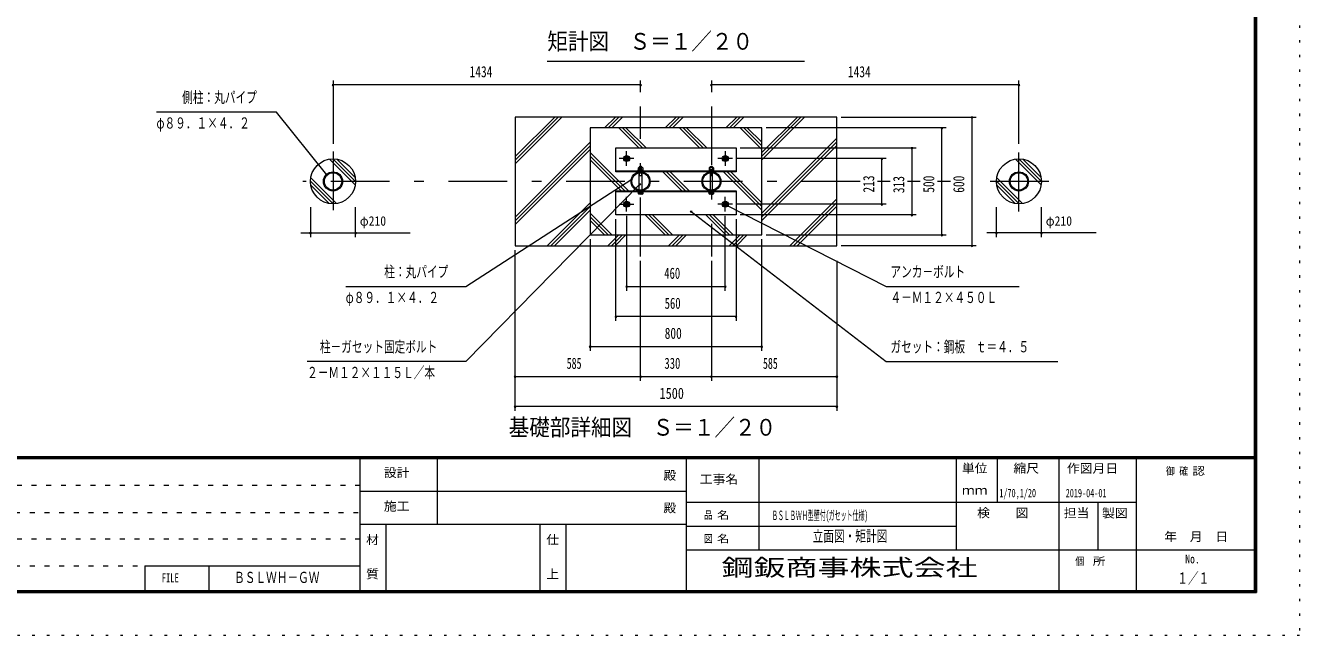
# Model space of a CAD drawing. Units: millimetres, scale not verified, with parts at other scales. Extents: x -34085 to 34091, y -14700 to 14700.
# Drawn here: x 13301 to 34091, y -14700 to -4742 of the extents above; entities that cross this region are included whole.
import ezdxf
from ezdxf.enums import TextEntityAlignment as Align

# ---------------------------------------------------------------- set-up
doc = ezdxf.new("R2010")
doc.units = ezdxf.units.MM
doc.header["$LTSCALE"] = 80
for name, pattern in [('USER1', [3, 1, -2]), ('USER3', [24, 12, -5, 2, -5]), ('USER4', [3, 0.5, -2.5])]:
    doc.linetypes.add(name, pattern=pattern)
doc.layers.add('0-1_0-F1TEXT', color=7, linetype='Continuous')
doc.layers.add('0-E_2-5DIM', color=7, linetype='Continuous')
for name, color, linetype, lineweight in [('0-6_2-02BOLD', 7, 'Continuous', 18), ('0-8_2-22CENTER', 3, 'USER3', 18), ('0-9_2-42THIN', 4, 'Continuous', 18), ('0-A_2-52DIM', 3, 'Continuous', 18), ('0-B_2-62HATCH', 2, 'Continuous', 18), ('0-C_F-F1PAPER', 5, 'Continuous', 18), ('0-D_F-E_J_ADD', 5, 'USER4', 18)]:
    doc.layers.add(name, color=color, linetype=linetype, lineweight=lineweight)
doc.styles.add('ＭＳ ゴシック', font='')
doc.styles.get('ＭＳ ゴシック').set_extended_font_data('MS Gothic')

msp = doc.modelspace()

# ---------------------------------------------------------------- linework, layer by layer
at = {"layer": '0-6_2-02BOLD'}
for p, q in [((23359.85, -7052.14), (23317.85, -7052.14)), ((23321.67, -7065.21), (23321.67, -7097.05)), ((23356.02, -7097.05), (23356.02, -7065.21)), ((24472.85, -7062.05), (24472.85, -7052.14)), ((24476.67, -7097.05), (24476.67, -7065.21)), ((24511.02, -7097.05), (24511.02, -7065.21)), ((24528.2, -7065.21), (24528.2, -7097.05)), ((22936.35, -7115.6), (24896.36, -7115.6)), ((23317.85, -7426.75), (23317.85, -7147.44)), ((23359.85, -7198.09), (23317.85, -7198.09)), ((23328.35, -7107.54), (23338.85, -7097.05)), ((23338.85, -7107.54), (23349.35, -7097.05)), ((23359.85, -7147.44), (23359.85, -7426.75)), ((23376.47, -7097.05), (23376.47, -7107.54)), ((23380.85, -7107.54), (23380.85, -7115.6)), ((24451.85, -7107.54), (24451.85, -7115.6)), ((24456.23, -7097.05), (24456.23, -7107.54)), ((24472.85, -7147.44), (24472.85, -7426.75)), ((24514.86, -7198.09), (24472.85, -7198.09)), ((24483.35, -7107.54), (24493.85, -7097.05)), ((24493.85, -7107.54), (24504.35, -7097.05)), ((24514.86, -7426.75), (24514.86, -7147.44)), ((24896.36, -7458.6), (22936.35, -7458.6)), ((23296.85, -7466.65), (23296.85, -7458.6)), ((23321.67, -7466.65), (23321.67, -7491.48)), ((23356.02, -7491.48), (23356.02, -7466.65)), ((23373.2, -7466.65), (23373.2, -7491.48)), ((24451.85, -7466.65), (24451.85, -7458.6)), ((24476.67, -7466.65), (24476.67, -7491.48)), ((24511.02, -7466.65), (24511.02, -7491.48))]:
    msp.add_line(p, q, dxfattribs=at)
for points in [[(21291.36, -8337.1), (26541.35, -8337.1), (26541.35, -6237.1), (21291.36, -6237.1)], [(22516.35, -8162.1), (25316.35, -8162.1), (25316.35, -6412.1), (22516.35, -6412.1)], [(22936.35, -7131.35), (22936.35, -6739.35), (24896.36, -6739.35), (24896.36, -7131.35)], [(23128.53, -6944.1), (23094.17, -6944.1), (23077, -6914.35), (23094.17, -6884.6), (23128.53, -6884.6), (23145.7, -6914.35)], [(24738.53, -6944.1), (24755.7, -6914.35), (24738.53, -6884.6), (24704.17, -6884.6), (24687, -6914.35), (24704.17, -6944.1)], [(24896.36, -7834.85), (22936.35, -7834.85), (22936.35, -7442.85), (24896.36, -7442.85)], [(23128.53, -7630.1), (23145.7, -7659.85), (23128.53, -7689.6), (23094.17, -7689.6), (23077, -7659.85), (23094.17, -7630.1)], [(24704.17, -7689.6), (24738.53, -7689.6), (24755.7, -7659.85), (24738.53, -7630.1), (24704.17, -7630.1), (24687, -7659.85)]]:
    msp.add_lwpolyline(points, close=True, dxfattribs=at)
for points in [[(23304.5, -7097.05), (23304.5, -7065.21), (23309.98, -7062.05), (23367.72, -7062.05), (23373.2, -7065.21), (23373.2, -7097.05)], [(23359.85, -7062.05), (23359.85, -7052.14), (23352.85, -7045.14), (23324.85, -7045.14), (23317.85, -7052.14), (23317.85, -7062.05)], [(24528.2, -7065.21), (24522.72, -7062.05), (24464.98, -7062.05), (24459.5, -7065.21), (24459.5, -7097.05)], [(24514.86, -7062.05), (24514.86, -7052.14), (24472.85, -7052.14), (24479.85, -7045.14), (24507.85, -7045.14), (24514.86, -7052.14)], [(23380.85, -7107.54), (23296.85, -7107.54), (23296.85, -7115.6)], [(23301.23, -7107.54), (23301.23, -7097.05), (23376.47, -7097.05)], [(24451.85, -7107.54), (24535.84, -7107.54), (24535.84, -7115.6)], [(24531.47, -7107.54), (24531.47, -7097.05), (24456.23, -7097.05)], [(23296.85, -7466.65), (23380.85, -7466.65), (23380.85, -7458.6)], [(23373.2, -7491.48), (23367.72, -7494.65), (23309.98, -7494.65), (23304.5, -7491.48), (23304.5, -7466.65)], [(24451.85, -7466.65), (24535.84, -7466.65), (24535.84, -7458.6)], [(24464.98, -7494.65), (24459.5, -7491.48), (24459.5, -7466.65)], [(24528.2, -7466.65), (24528.2, -7491.48), (24522.72, -7494.65), (24464.98, -7494.65)]]:
    msp.add_lwpolyline(points, dxfattribs=at)
for centre, radius in [((18319.85, -7287.1), 367.5), ((23111.35, -6914.35), 49), ((23111.35, -6914.35), 37.62), ((23111.35, -6914.35), 28.88), ((23111.35, -6914.35), 21), ((24721.35, -6914.35), 49), ((24721.35, -6914.35), 37.62), ((24721.35, -6914.35), 28.88), ((24721.35, -6914.35), 21), ((29512.85, -7287.1), 367.5), ((18319.85, -7287.1), 155.93), ((18319.85, -7287.1), 141.22), ((23338.85, -7287.1), 155.93), ((23338.85, -7287.1), 141.22), ((24493.85, -7287.1), 155.93), ((24493.85, -7287.1), 141.22), ((29512.85, -7287.1), 155.93), ((29512.85, -7287.1), 141.22), ((23111.35, -7659.85), 49), ((23111.35, -7659.85), 37.62), ((23111.35, -7659.85), 28.88), ((23111.35, -7659.85), 21), ((24721.35, -7659.85), 49), ((24721.35, -7659.85), 37.62), ((24721.35, -7659.85), 28.88), ((24721.35, -7659.85), 21)]:
    msp.add_circle(centre, radius, dxfattribs=at)
for centre, radius, start, end in [((23313.08, -7075.29), 13.24, 49.5701, 90), ((23338.85, -7110.27), 48.23, 69.13593, 110.86406), ((23364.62, -7075.29), 13.24, 90, 130.42989), ((24468.09, -7075.29), 13.24, 49.5701, 90), ((24493.85, -7110.27), 48.23, 69.13593, 110.86406), ((24519.62, -7075.29), 13.24, 90, 130.42989), ((23313.08, -7481.41), 13.24, 270, 310.42989), ((23338.85, -7446.42), 48.23, 249.13593, 290.86406), ((23364.62, -7481.41), 13.24, 229.5701, 270), ((24468.09, -7481.41), 13.24, 270, 310.42989), ((24493.85, -7446.42), 48.23, 249.13593, 290.86406), ((24519.62, -7481.41), 13.24, 229.5701, 270)]:
    msp.add_arc(centre, radius, start, end, dxfattribs=at)
at = {"layer": '0-8_2-22CENTER'}
for p, q in [((23338.85, -8512.1), (23338.85, -6062.09)), ((24493.85, -6062.1), (24493.85, -8512.1)), ((18319.85, -6797.1), (18319.85, -7777.1)), ((23111.35, -7033.85), (23111.35, -6794.84)), ((24721.35, -6794.84), (24721.35, -7033.85)), ((29512.85, -7777.1), (29512.85, -6797.1)), ((23230.85, -6914.35), (22991.84, -6914.35)), ((24840.86, -6914.35), (24601.85, -6914.35)), ((26922.78, -7287.1), (17829.85, -7287.1)), ((27410.75, -7287.1), (27206.35, -7287.1)), ((27898.72, -7287.1), (27696.35, -7287.1)), ((28393.98, -7287.1), (28186.35, -7287.1)), ((30002.85, -7287.1), (28676.35, -7287.1)), ((22991.84, -7659.85), (23230.85, -7659.85)), ((23111.35, -7779.35), (23111.35, -7540.34)), ((24840.86, -7659.85), (24601.85, -7659.85)), ((24721.35, -7779.35), (24721.35, -7540.34))]:
    msp.add_line(p, q, dxfattribs=at)
at = {"layer": '0-9_2-42THIN'}
for p, q in [((23323.1, -7062.05), (23323.1, -7046.89)), ((23354.6, -7046.89), (23354.6, -7062.05)), ((24478.1, -7062.05), (24478.1, -7046.89)), ((24509.6, -7046.89), (24509.6, -7062.05))]:
    msp.add_line(p, q, dxfattribs=at)
for points in [[(23317.85, -7207.18), (23323.1, -7198.09), (23323.1, -7146.75)], [(23354.6, -7146.75), (23354.6, -7198.09), (23359.85, -7207.18)], [(24478.1, -7146.75), (24478.1, -7198.09), (24472.85, -7207.18)], [(24514.86, -7207.18), (24509.6, -7198.09), (24509.6, -7146.75)]]:
    msp.add_lwpolyline(points, dxfattribs=at)
for centre in [(23111.35, -6914.35), (24721.35, -6914.35), (23111.35, -7659.85), (24721.35, -7659.85)]:
    msp.add_circle(centre, 15.75, dxfattribs=at)
at = {"layer": '0-A_2-52DIM'}
for p, q in [((21816.35, -5327.1), (26016.35, -5327.1)), ((18333.85, -5712.53), (18305.85, -5712.53)), ((18319.85, -5642.53), (18319.85, -6675.54)), ((23338.85, -5712.53), (18319.85, -5712.53)), ((23352.84, -5712.53), (23324.84, -5712.53)), ((23338.85, -5832.9), (23338.85, -5642.53)), ((24507.85, -5712.53), (24479.85, -5712.53)), ((24493.85, -5642.53), (24493.85, -5832.9)), ((29512.85, -5712.53), (24493.85, -5712.53)), ((29526.85, -5712.53), (29498.85, -5712.53)), ((29512.85, -6675.54), (29512.85, -5642.53)), ((28326.35, -6412.1), (25386.34, -6412.1)), ((26611.35, -6237.1), (28816.35, -6237.1)), ((28270.35, -6412.1), (28242.35, -6412.1)), ((28256.35, -8162.1), (28256.35, -6412.1)), ((28760.35, -6237.1), (28732.35, -6237.1)), ((28746.35, -6237.1), (28746.35, -8337.1)), ((24966.36, -6739.35), (27836.35, -6739.35)), ((27780.35, -6739.35), (27752.35, -6739.35)), ((27766.35, -6739.35), (27766.35, -7834.85)), ((27346.35, -6914.35), (24910.86, -6914.35)), ((27290.35, -6914.35), (27262.35, -6914.35)), ((27276.35, -7659.85), (27276.35, -6914.35)), ((18230.63, -7179.44), (18202.63, -7179.44)), ((23208.01, -7251.66), (23180.01, -7251.66)), ((23341.6, -7329.82), (23313.6, -7329.82)), ((24742.06, -7667.12), (24714.06, -7667.12)), ((24728.06, -7667.12), (27346.35, -9002.1)), ((27346.35, -7659.85), (24910.86, -7659.85)), ((27290.35, -7659.85), (27262.35, -7659.85)), ((17952.35, -7707.1), (17952.35, -8197.1)), ((18687.35, -8197.1), (18687.35, -7707.1)), ((23111.35, -7849.36), (23111.35, -9072.1)), ((24178.43, -7776.36), (24150.43, -7776.36)), ((24164.43, -7776.36), (27346.35, -10227.1)), ((24721.35, -9072.1), (24721.35, -7849.36)), ((27836.35, -7834.85), (24966.36, -7834.85)), ((27780.35, -7834.85), (27752.35, -7834.85)), ((29145.35, -8197.1), (29145.35, -7707.1)), ((29880.34, -8197.1), (29880.34, -7707.1)), ((22936.35, -9562.1), (22936.35, -7904.84)), ((24896.36, -7904.84), (24896.36, -9562.1)), ((17796.95, -8127.1), (19579.85, -8127.1)), ((17966.35, -8127.1), (17938.35, -8127.1)), ((18701.35, -8127.1), (18673.35, -8127.1)), ((22516.35, -8232.09), (22516.35, -10052.1)), ((25316.35, -10052.1), (25316.35, -8232.09)), ((25386.34, -8162.1), (28326.35, -8162.1)), ((28270.35, -8162.1), (28242.35, -8162.1)), ((30772.85, -8127.1), (28989.95, -8127.1)), ((29159.35, -8127.1), (29131.35, -8127.1)), ((29894.34, -8127.1), (29866.34, -8127.1)), ((21291.36, -11032.09), (21291.36, -8407.1)), ((28816.35, -8337.1), (26611.35, -8337.1)), ((28760.35, -8337.1), (28732.35, -8337.1)), ((23338.85, -10542.1), (23338.85, -8582.1)), ((24493.85, -8582.1), (24493.85, -10542.1)), ((26541.35, -8582.1), (26541.35, -11032.1)), ((23125.35, -9002.1), (23097.35, -9002.1)), ((23111.35, -9002.1), (24721.35, -9002.1)), ((24735.35, -9002.1), (24707.35, -9002.1)), ((27346.35, -9002.1), (29516.35, -9002.1)), ((22950.35, -9492.1), (22922.35, -9492.1)), ((24896.36, -9492.1), (22936.35, -9492.1)), ((24910.35, -9492.1), (24882.35, -9492.1)), ((22530.35, -9982.09), (22502.35, -9982.09)), ((22516.35, -9982.09), (25316.35, -9982.09)), ((25330.35, -9982.09), (25302.35, -9982.09)), ((27346.34, -10227.1), (30146.35, -10227.1)), ((21305.36, -10472.1), (21277.36, -10472.1)), ((21291.36, -10472.1), (26541.35, -10472.1)), ((23352.84, -10472.1), (23324.84, -10472.1)), ((24507.85, -10472.1), (24479.85, -10472.1)), ((26555.35, -10472.1), (26527.35, -10472.1)), ((21305.36, -10962.1), (21277.36, -10962.1)), ((26541.35, -10962.1), (21291.36, -10962.1)), ((26555.35, -10962.1), (26527.35, -10962.1))]:
    msp.add_line(p, q, dxfattribs=at)
for points in [[(18216.63, -7179.44), (17398.56, -6154.69), (15438.56, -6154.69)], [(18526.34, -9002.1), (20486.35, -9002.1), (23194.01, -7251.66)], [(23327.6, -7329.82), (20486.35, -10227.1), (17896.34, -10227.1)]]:
    msp.add_lwpolyline(points, dxfattribs=at)
for centre in [(18319.85, -5712.53), (23338.84, -5712.53), (24493.85, -5712.53), (29512.85, -5712.53), (28256.35, -6412.1), (28746.35, -6237.1), (27766.35, -6739.35), (27276.35, -6914.35), (18216.63, -7179.44), (23194.01, -7251.66), (23327.6, -7329.82), (24728.06, -7667.12), (27276.35, -7659.85), (24164.43, -7776.36), (27766.35, -7834.85), (17952.35, -8127.1), (18687.35, -8127.1), (28256.35, -8162.1), (29145.35, -8127.1), (29880.34, -8127.1), (28746.35, -8337.1), (23111.35, -9002.1), (24721.35, -9002.1), (22936.35, -9492.1), (24896.35, -9492.1), (22516.35, -9982.09), (25316.35, -9982.09), (21291.36, -10472.1), (23338.84, -10472.1), (24493.85, -10472.1), (26541.35, -10472.1), (21291.36, -10962.1), (26541.35, -10962.1)]:
    msp.add_arc(centre, 14, 180, 0, dxfattribs=at)
at = {"layer": '0-B_2-62HATCH'}
for p, q in [((22055.91, -6237.1), (21291.36, -7001.65)), ((21291.36, -6942.25), (21996.5, -6237.1)), ((21937.1, -6237.1), (21291.36, -6882.85)), ((22927.06, -6237.1), (22752.06, -6412.1)), ((22811.46, -6412.1), (22986.46, -6237.1)), ((23045.86, -6237.1), (22870.85, -6412.1)), ((22981.95, -6412.1), (23309.2, -6739.35)), ((23368.6, -6739.35), (23041.35, -6412.1)), ((23100.75, -6412.1), (23428, -6739.35)), ((23742, -6412.1), (23917, -6237.1)), ((23976.4, -6237.1), (23801.4, -6412.1)), ((23860.79, -6412.1), (24035.8, -6237.1)), ((24299.15, -6739.35), (23971.9, -6412.1)), ((24031.29, -6412.1), (24358.55, -6739.35)), ((24090.69, -6412.1), (24417.95, -6739.35)), ((24731.95, -6412.1), (24906.96, -6237.1)), ((24966.36, -6237.1), (24791.35, -6412.1)), ((24850.75, -6412.1), (25025.75, -6237.1)), ((24961.85, -6412.1), (25316.35, -6766.6)), ((25021.25, -6412.1), (25316.35, -6707.2)), ((25316.35, -6647.8), (25080.65, -6412.1)), ((25316.35, -6817.65), (25896.9, -6237.1)), ((25956.3, -6237.1), (25316.35, -6877.05)), ((25316.35, -6936.44), (26015.7, -6237.1)), ((21291.36, -7872.8), (22516.35, -6647.8)), ((26541.35, -6582.6), (25316.35, -7807.6)), ((26541.35, -6642), (25316.35, -7867)), ((22516.35, -6707.2), (21291.36, -7932.2)), ((21291.36, -7991.6), (22516.35, -6766.6)), ((22516.35, -6817.65), (23141.55, -7442.85)), ((25316.35, -7926.39), (26541.35, -6701.39)), ((18683.02, -7343.38), (18263.56, -6923.93)), ((18318.63, -6919.6), (18687.35, -7288.32)), ((18681.78, -7223.35), (18383.6, -6925.17)), ((23082.15, -7442.85), (22516.35, -6877.05)), ((22516.35, -6936.44), (23022.76, -7442.85)), ((29456.56, -6923.93), (29876.01, -7343.38)), ((29880.34, -7288.32), (29511.63, -6919.6)), ((29576.6, -6925.17), (29874.78, -7223.35)), ((17956.68, -7230.82), (18376.13, -7650.26)), ((23701.2, -7131.35), (24012.71, -7442.85)), ((24072.1, -7442.85), (23760.6, -7131.35)), ((23820, -7131.35), (24131.49, -7442.85)), ((25316.35, -7756.55), (24691.15, -7131.35)), ((24750.55, -7131.35), (25316.35, -7697.15)), ((25316.35, -7637.75), (24809.95, -7131.35)), ((29569.13, -7650.26), (29149.68, -7230.82)), ((18321.07, -7654.59), (17952.35, -7285.88)), ((17957.92, -7350.85), (18256.1, -7649.03)), ((29145.35, -7285.88), (29514.07, -7654.59)), ((29449.1, -7649.03), (29150.92, -7350.85)), ((22516.35, -7637.75), (21817, -8337.1)), ((25776.8, -8337.1), (26541.35, -7572.55)), ((26541.35, -7631.95), (25836.2, -8337.1)), ((25895.6, -8337.1), (26541.35, -7691.34)), ((21876.4, -8337.1), (22516.35, -7697.15)), ((22516.35, -7756.55), (21935.8, -8337.1)), ((22516.35, -7807.6), (22870.84, -8162.1)), ((22811.46, -8162.1), (22516.35, -7867)), ((23742, -8162.1), (23414.76, -7834.85)), ((23474.15, -7834.85), (23801.4, -8162.1)), ((23860.79, -8162.1), (23533.54, -7834.85)), ((24404.7, -7834.85), (24731.95, -8162.1)), ((24791.34, -8162.1), (24464.1, -7834.85)), ((24523.49, -7834.85), (24850.74, -8162.1)), ((22752.06, -8162.1), (22516.35, -7926.39)), ((22981.96, -8162.1), (22806.96, -8337.1)), ((22866.36, -8337.1), (23041.36, -8162.1)), ((23100.75, -8162.1), (22925.75, -8337.1)), ((23796.9, -8337.1), (23971.9, -8162.1)), ((24031.3, -8162.1), (23856.3, -8337.1)), ((24090.7, -8162.1), (23915.7, -8337.1)), ((24961.85, -8162.1), (24786.86, -8337.1)), ((24846.24, -8337.1), (25021.25, -8162.1)), ((25080.65, -8162.1), (24905.64, -8337.1))]:
    msp.add_line(p, q, dxfattribs=at)
at = {"layer": '0-C_F-F1PAPER'}
for p, q in [((33356.46, -11781), (-6753.54, -11781)), ((-6753.54, -11784.5), (33356.46, -11784.5)), ((33356.46, -11788), (-6753.54, -11788)), ((-6753.54, -11791.5), (33356.46, -11791.5)), ((33356.46, -11795), (-6753.54, -11795)), ((-6753.54, -11798.5), (33356.46, -11798.5)), ((33356.46, -11802), (-6753.54, -11802)), ((-6753.54, -11805.5), (33356.46, -11805.5)), ((33356.46, -11809), (-6753.54, -11809)), ((-6753.54, -11812.5), (33356.46, -11812.5)), ((33356.46, -11816), (-6753.54, -11816)), ((18761.47, -14000), (18761.47, -11816)), ((20021.47, -11816), (20021.47, -12880)), ((24081.47, -11816), (24081.47, -14000)), ((25271.47, -13300), (25271.47, -11816)), ((28491.47, -13300), (28491.47, -11816)), ((29156.47, -11816), (29156.47, -12530)), ((30171.47, -14000), (30171.47, -11816)), ((31431.47, -14000), (31431.47, -11816)), ((24081.47, -12348), (18761.47, -12348)), ((31431.47, -12530), (24081.47, -12530)), ((30801.46, -12530), (30801.46, -13300)), ((18761.47, -12880), (24081.47, -12880)), ((19181.46, -12880), (19181.46, -14000)), ((21701.46, -14000), (21701.46, -12880)), ((22121.46, -12880), (22121.46, -14000)), ((24081.47, -12915), (28491.47, -12915)), ((24081.47, -13300), (33391.46, -13300)), ((15250.27, -13563.2), (18761.47, -13563.2)), ((15250.27, -13563.2), (15250.27, -14000)), ((16300.27, -14000), (16300.27, -13563.2))]:
    msp.add_line(p, q, dxfattribs=at)
at = {"layer": '0-C_F-F1PAPER', "color": 6, "linetype": 'USER1'}
for p, q in [((18761.47, -12252.8), (-6788.54, -12252.8)), ((-6788.54, -12689.6), (18761.47, -12689.6)), ((18761.47, -13126.4), (-6788.54, -13126.4)), ((-6788.54, -13563.2), (15250.27, -13563.2))]:
    msp.add_line(p, q, dxfattribs=at)
at = {"layer": '0-C_F-F1PAPER'}
for points in [[(33391.46, -14000), (-6788.54, -14000), (-6788.54, 14140), (33391.46, 14140)], [(33387.96, -13996.5), (33387.96, 14136.5), (-6785.04, 14136.5), (-6785.04, -13996.5)], [(33384.46, -13993), (33384.46, 14133), (-6781.54, 14133), (-6781.54, -13993)], [(33380.96, -13989.5), (-6778.04, -13989.5), (-6778.04, 14129.5), (33380.96, 14129.5)], [(33377.46, -13986), (33377.46, 14126), (-6774.54, 14126), (-6774.54, -13986)], [(33373.96, -13982.5), (-6771.04, -13982.5), (-6771.04, 14122.5), (33373.96, 14122.5)], [(33370.46, -13979), (33370.46, 14119), (-6767.54, 14119), (-6767.54, -13979)], [(33366.96, -13975.5), (-6764.04, -13975.5), (-6764.04, 14115.5), (33366.96, 14115.5)], [(33363.46, -13972), (-6760.54, -13972), (-6760.54, 14112), (33363.46, 14112)], [(33359.96, -13968.5), (-6757.04, -13968.5), (-6757.04, 14108.5), (33359.96, 14108.5)], [(33356.46, -13965), (33356.46, 14105), (-6753.54, 14105), (-6753.54, -13965)]]:
    msp.add_lwpolyline(points, close=True, dxfattribs=at)
at = {"layer": '0-D_F-E_J_ADD'}
msp.add_lwpolyline([(34091.46, -14700), (-7488.54, -14700), (-7488.54, 14700), (34091.46, 14700)], close=True, dxfattribs=at)

# ---------------------------------------------------------------- texts
at = {"layer": '0-1_0-F1TEXT', "style": 'ＭＳ ゴシック'}
for s, height, width, p in [('1/70,1/20', 136.8, 0.65, (29193.12, -12483.38)), ('2019-04-01', 136.8, 0.65, (30276.46, -12483.38)), ('ＢＳＬＢＷＨ型壁付(', 155, 0.45, (25481.47, -12862.5)), ('ガセット仕様)', 155, 0.45, (26407.31, -12862.5)), ('立面図・矩計図', 182.3, 0.7, (26146.46, -13222.63)), ('ＢＳＬＷＨ－ＧＷ', 182.3, 0.7, (16705.69, -13896.73)), ('１／１', 182.3, 0.7, (32096.46, -13908.29))]:
    msp.add_text(s, height=height, dxfattribs=dict(at, width=width)).set_placement(p, align=Align.BOTTOM_LEFT)
at = {"layer": '0-A_2-52DIM', "color": 7, "style": 'ＭＳ ゴシック'}
for s, height, width, p in [('矩計図\u3000Ｓ＝１／２０', 273.5, 0.9, (21816.35, -5219.79)), ('1434', 182.3, 0.75, (20548.63, -5642.53)), ('1434', 182.3, 0.75, (26722.63, -5642.53)), ('側柱：丸パイプ', 182.3, 0.7, (15858.56, -6059.82)), ('φ８９．１×４．２', 182.3, 0.7, (15438.56, -6479.82)), ('φ210', 155, 0.9, (18757.35, -8057.1)), ('φ210', 155, 0.9, (29950.34, -8057.1)), ('柱：丸パイプ', 182.3, 0.7, (19156.35, -8907.23)), ('460', 182.3, 0.7, (23724.8, -8932.09)), ('アンカ－ボルト', 182.3, 0.7, (27416.35, -8907.23)), ('φ８９．１×４．２', 182.3, 0.7, (18526.34, -9327.23)), ('４－Ｍ１２×４５０Ｌ', 182.3, 0.7, (27416.35, -9327.23)), ('560', 182.3, 0.7, (23731.64, -9422.09)), ('800', 182.3, 0.75, (23732.38, -9912.1)), ('柱－ガセット固定ボルト', 182.3, 0.7, (18106.34, -10132.23)), ('ガセット：鋼板\u3000ｔ＝４．５', 182.3, 0.7, (27416.34, -10132.23)), ('585', 182.3, 0.65, (22133.25, -10402.1)), ('330', 182.3, 0.7, (23727.6, -10402.1)), ('585', 182.3, 0.65, (25335.75, -10402.1)), ('２－Ｍ１２×１１５Ｌ／本', 182.3, 0.7, (17896.34, -10552.23)), ('1500', 182.3, 0.8, (23648.97, -10892.1)), ('基礎部詳細図\u3000Ｓ＝１／２０', 273.5, 0.9, (21186.35, -11519.79))]:
    msp.add_text(s, height=height, dxfattribs=dict(at, width=width)).set_placement(p, align=Align.BOTTOM_LEFT)
at = {"layer": '0-A_2-52DIM', "color": 7, "style": 'ＭＳ ゴシック', "width": 0.75}
for s, p in [('213', (27206.35, -7469.04)), ('313', (27696.35, -7478.9)), ('500', (28186.35, -7472.52)), ('600', (28676.35, -7473.1))]:
    msp.add_text(s, height=182.3, rotation=90, dxfattribs=at).set_placement(p, align=Align.BOTTOM_LEFT)
at = {"layer": '0-C_F-F1PAPER', "color": 7, "style": 'ＭＳ ゴシック'}
for s, height, width, p in [('設計', 145.9, 1.05, (19149.97, -12157.36)), ('殿', 145.9, 1.05, (23710.46, -12202.1)), ('工事名', 145.9, 1.05, (24305.46, -12265.1)), ('単位', 145.9, 1.05, (28582.46, -12086.6)), ('縮尺', 145.9, 1.05, (29422.47, -12086.6)), ('作図月日', 145.9, 1.05, (30295.92, -12088.03)), ('御 ', 124, 0.85, (31911.32, -12116.2)), ('確 ', 124, 0.85, (32127.46, -12116.2)), ('認', 124, 1.2, (32343.6, -12116.2)), ('ｍｍ', 145.9, 1.05, (28582.46, -12443.6)), ('施工', 145.9, 1.05, (19149.97, -12706.1)), ('殿', 145.9, 1.05, (23710.46, -12734.1)), ('品 ', 124, 0.85, (24370.22, -12834.5)), ('名', 124, 1.2, (24586.36, -12834.5)), ('検\u3000\u3000図', 145.9, 1.05, (28830.96, -12814.6)), ('担当', 145.9, 1.05, (30244.97, -12814.6)), ('製図', 145.9, 1.05, (30869.34, -12818.04)), ('材', 145.9, 1.05, (18859.47, -13252.1)), ('仕', 145.9, 1.05, (21799.46, -13252.1)), ('図 ', 124, 0.85, (24370.22, -13219.5)), ('名', 124, 1.2, (24586.36, -13219.5)), ('\u3000年\u3000月\u3000日', 145.9, 1.05, (31674.7, -13202.3)), ('個  ', 124, 0.85, (30430.47, -13587)), ('所', 124, 1.2, (30718.65, -13587)), ('No.', 145.9, 0.8, (32225.97, -13567.1)), ('FILE', 145.9, 0.7, (15525.02, -13873.7)), ('質', 145.9, 1.05, (18859.47, -13812.1)), ('上', 145.9, 1.05, (21799.46, -13812.1))]:
    msp.add_text(s, height=height, dxfattribs=dict(at, width=width)).set_placement(p, align=Align.BOTTOM_LEFT)
at = {"layer": '0-E_2-5DIM', "style": 'ＭＳ ゴシック', "width": 1.4}
msp.add_text('鋼鈑商事株式会社', height=273.5, dxfattribs=at).set_placement((24659.96, -13808.88), align=Align.BOTTOM_LEFT)

doc.saveas('drawing.dxf')
